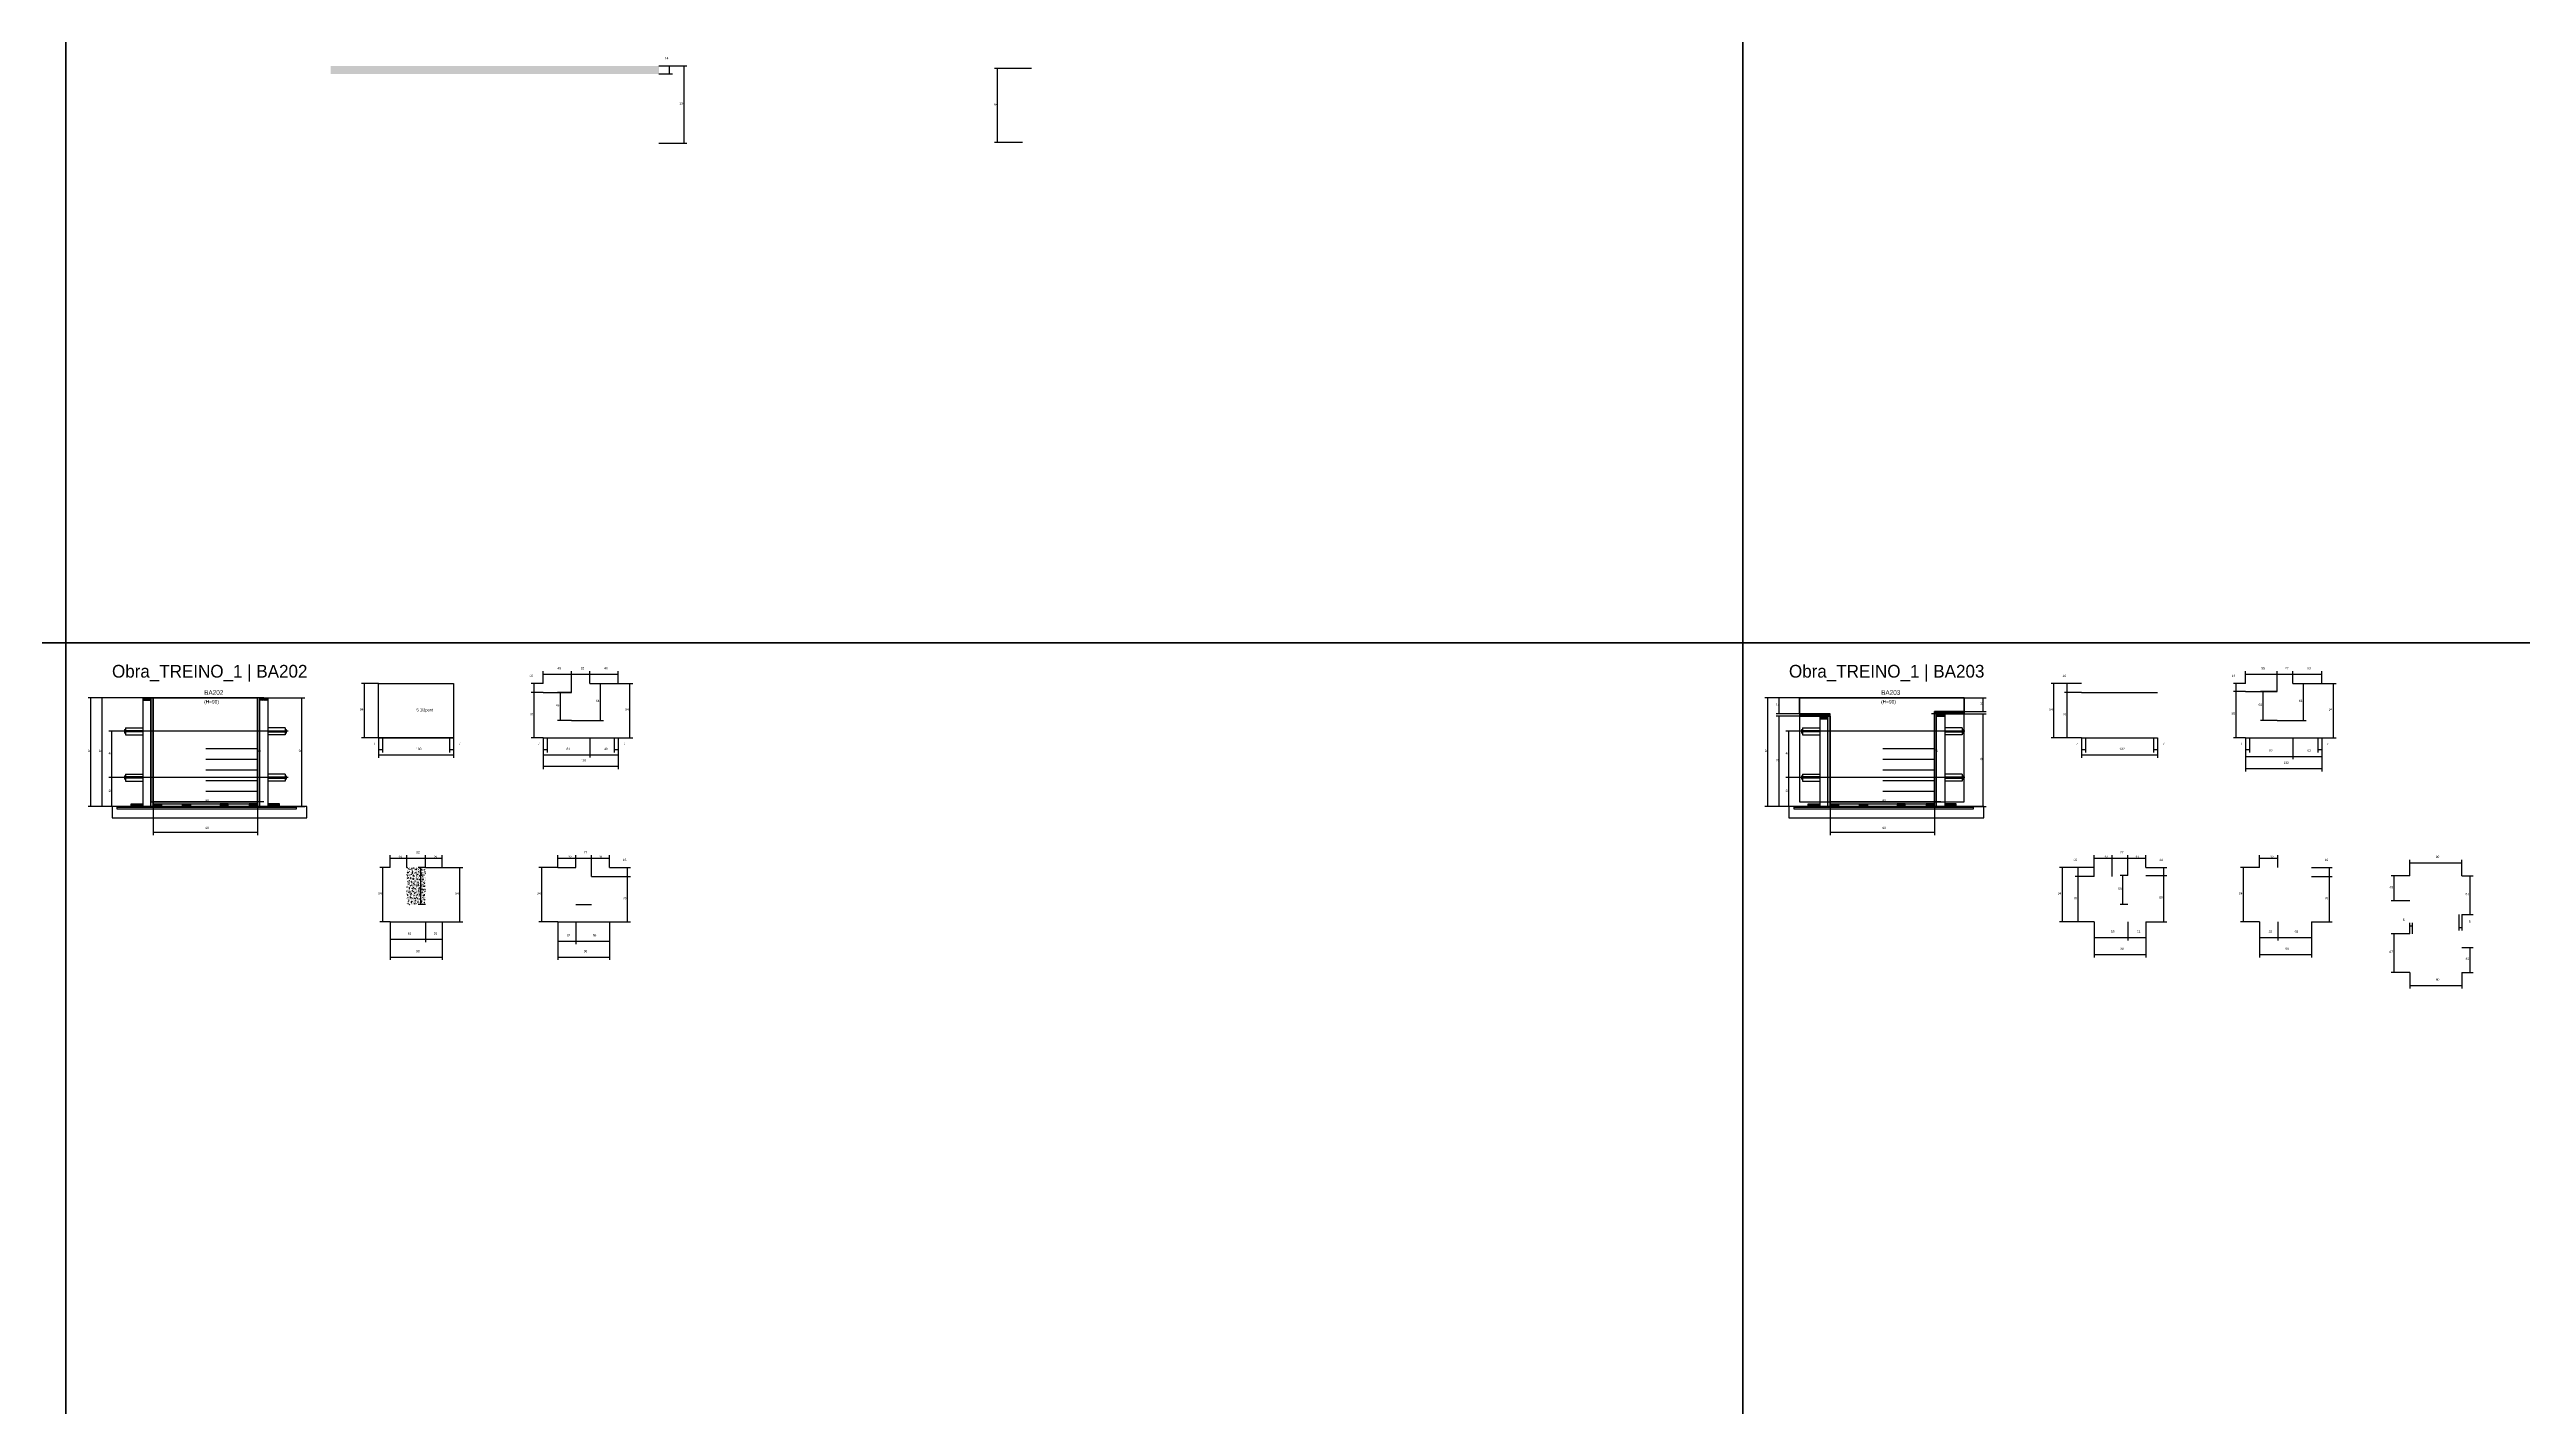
# Model space of a CAD drawing. Header units: metres. Extents: x -41 to 34840, y -36000 to 1848.
# Drawn here: x 17372 to 21649, y -10321 to -7973 of the extents above; entities that cross this region are included whole.
import ezdxf

# ---------------------------------------------------------------- set-up
doc = ezdxf.new("R2010")
doc.units = ezdxf.units.M
for name, color, linetype in [('barrote', 126, 'Continuous'), ('CELL_BORDER', 8, 'Continuous'), ('CONCRETO', 251, 'Continuous'), ('COTA', 4, 'Continuous'), ('Cota Seção (2x)', 4, 'Continuous'), ('Hachura', 253, 'Continuous'), ('LABEL_ID', 3, 'Continuous'), ('Madeira', 126, 'Continuous'), ('NOMENCLATURA', 7, 'Continuous'), ('Painéis', 200, 'Continuous'), ('SARR_2.2x7', 40, 'Continuous'), ('SCO-___-LAJ', 4, 'Continuous'), ('TENSOR', 2, 'Continuous'), ('Texto Seção', 7, 'Continuous')]:
    doc.layers.add(name, color=color, linetype=linetype)

msp = doc.modelspace()

# ---------------------------------------------------------------- hatches: boundary and pattern name
at = {"layer": 'COTA'}
h = msp.add_hatch(dxfattribs=at)
h.set_pattern_fill('AR-CONC', scale=0.03)
h.paths.add_polyline_path([(18425.8, -8001.8), (18425.8, -8015.8), (18425.8, -8015.8), (17858.3, -8015.8), (17858.3, -8015.8), (17858.3, -8001.8), (17858.3, -8001.8), (18425.8, -8001.8)])
h = msp.add_hatch(dxfattribs=at)
h.set_pattern_fill('AR-CONC', scale=0.03)
h.paths.add_polyline_path([(18021.9, -9452.3), (18021.9, -9388.3), (18021.9, -9388.3), (17989.9, -9388.3), (17989.9, -9388.3), (17989.9, -9452.3), (17989.9, -9452.3), (18021.9, -9452.3)])
at = {"layer": 'Hachura'}
h = msp.add_hatch(dxfattribs=at)
h.set_pattern_fill('ANSI31', scale=0.5)
h.paths.add_polyline_path([(17547.4, -9099.2), (17547.4, -9094.8), (17547.4, -9094.8), (17533.4, -9094.8), (17533.4, -9094.8), (17533.4, -9099.2), (17533.4, -9099.2), (17547.4, -9099.2)])
h = msp.add_hatch(color=8, dxfattribs=at)
h.dxf.hatch_style = 1
h.paths.add_polyline_path([(17547.4, -9094.8), (17551.4, -9094.8), (17551.4, -9094.8), (17551.4, -9282.8), (17551.4, -9282.8), (17547.4, -9282.8), (17547.4, -9282.8), (17547.4, -9094.8)])
h = msp.add_hatch(color=8, dxfattribs=at)
h.dxf.hatch_style = 1
h.paths.add_polyline_path([(17735.4, -9094.8), (17731.4, -9094.8), (17731.4, -9094.8), (17731.4, -9282.8), (17731.4, -9282.8), (17735.4, -9282.8), (17735.4, -9282.8), (17735.4, -9094.8)])
h = msp.add_hatch(dxfattribs=at)
h.set_pattern_fill('ANSI31', scale=0.5)
h.paths.add_polyline_path([(17735.4, -9099.2), (17735.4, -9094.8), (17735.4, -9094.8), (17749.4, -9094.8), (17749.4, -9094.8), (17749.4, -9099.2), (17749.4, -9099.2), (17735.4, -9099.2)])
h = msp.add_hatch(color=8, dxfattribs=at)
h.dxf.hatch_style = 1
h.paths.add_polyline_path([(20451.4, -9126.8), (20451.4, -9122.8), (20451.4, -9122.8), (20398.3, -9122.8), (20398.3, -9122.8), (20398.3, -9126.8), (20398.3, -9126.8), (20451.4, -9126.8)])
h = msp.add_hatch(dxfattribs=at)
h.set_pattern_fill('ANSI31', scale=0.5)
h.paths.add_polyline_path([(20447.4, -9131.2), (20447.4, -9126.8), (20447.4, -9126.8), (20433.4, -9126.8), (20433.4, -9126.8), (20433.4, -9131.2), (20433.4, -9131.2), (20447.4, -9131.2)])
h = msp.add_hatch(color=8, dxfattribs=at)
h.dxf.hatch_style = 1
h.paths.add_polyline_path([(20447.4, -9126.8), (20451.4, -9126.8), (20451.4, -9126.8), (20451.4, -9282.8), (20451.4, -9282.8), (20447.4, -9282.8), (20447.4, -9282.8), (20447.4, -9126.8)])
h = msp.add_hatch(color=8, dxfattribs=at)
h.dxf.hatch_style = 1
h.paths.add_polyline_path([(20631.4, -9122.8), (20631.4, -9118.8), (20631.4, -9118.8), (20682.8, -9118.8), (20682.8, -9118.8), (20682.8, -9122.8), (20682.8, -9122.8), (20631.4, -9122.8)])
h = msp.add_hatch(color=8, dxfattribs=at)
h.dxf.hatch_style = 1
h.paths.add_polyline_path([(20635.4, -9122.8), (20631.4, -9122.8), (20631.4, -9122.8), (20631.4, -9282.8), (20631.4, -9282.8), (20635.4, -9282.8), (20635.4, -9282.8), (20635.4, -9122.8)])
h = msp.add_hatch(dxfattribs=at)
h.set_pattern_fill('ANSI31', scale=0.5)
h.paths.add_polyline_path([(20635.4, -9127.2), (20635.4, -9122.8), (20635.4, -9122.8), (20649.4, -9122.8), (20649.4, -9122.8), (20649.4, -9127.2), (20649.4, -9127.2), (20635.4, -9127.2)])
h = msp.add_hatch(dxfattribs=at)
h.set_pattern_fill('ANSI31', scale=0.5)
h.paths.add_polyline_path([(17513.4, -9282.8), (17513.4, -9278.4), (17513.4, -9278.4), (17533.4, -9278.4), (17533.4, -9278.4), (17533.4, -9282.8), (17533.4, -9282.8), (17513.4, -9282.8)])
h = msp.add_hatch(color=8, dxfattribs=at)
h.dxf.hatch_style = 1
h.paths.add_polyline_path([(17731.4, -9278.4), (17731.4, -9274.8), (17731.4, -9274.8), (17551.4, -9274.8), (17551.4, -9274.8), (17551.4, -9278.4), (17551.4, -9278.4), (17731.4, -9278.4)])
h = msp.add_hatch(dxfattribs=at)
h.set_pattern_fill('ANSI31', scale=0.5)
h.paths.add_polyline_path([(17551.4, -9282.8), (17551.4, -9278.4), (17551.4, -9278.4), (17565.4, -9278.4), (17565.4, -9278.4), (17565.4, -9282.8), (17565.4, -9282.8), (17551.4, -9282.8)])
h = msp.add_hatch(dxfattribs=at)
h.set_pattern_fill('ANSI31', scale=0.5)
h.paths.add_polyline_path([(17601.9, -9282.8), (17601.9, -9278.4), (17601.9, -9278.4), (17615.9, -9278.4), (17615.9, -9278.4), (17615.9, -9282.8), (17615.9, -9282.8), (17601.9, -9282.8)])
h = msp.add_hatch(dxfattribs=at)
h.set_pattern_fill('ANSI31', scale=0.5)
h.paths.add_polyline_path([(17680.9, -9282.8), (17680.9, -9278.4), (17680.9, -9278.4), (17666.9, -9278.4), (17666.9, -9278.4), (17666.9, -9282.8), (17666.9, -9282.8), (17680.9, -9282.8)])
h = msp.add_hatch(dxfattribs=at)
h.set_pattern_fill('ANSI31', scale=0.5)
h.paths.add_polyline_path([(17731.4, -9282.8), (17731.4, -9278.4), (17731.4, -9278.4), (17717.4, -9278.4), (17717.4, -9278.4), (17717.4, -9282.8), (17717.4, -9282.8), (17731.4, -9282.8)])
h = msp.add_hatch(dxfattribs=at)
h.set_pattern_fill('ANSI31', scale=0.5)
h.paths.add_polyline_path([(17769.4, -9282.8), (17769.4, -9278.4), (17769.4, -9278.4), (17749.4, -9278.4), (17749.4, -9278.4), (17749.4, -9282.8), (17749.4, -9282.8), (17769.4, -9282.8)])
h = msp.add_hatch(dxfattribs=at)
h.set_pattern_fill('ANSI31', scale=0.5)
h.paths.add_polyline_path([(20413.4, -9282.8), (20413.4, -9278.4), (20413.4, -9278.4), (20433.4, -9278.4), (20433.4, -9278.4), (20433.4, -9282.8), (20433.4, -9282.8), (20413.4, -9282.8)])
h = msp.add_hatch(color=8, dxfattribs=at)
h.dxf.hatch_style = 1
h.paths.add_polyline_path([(20631.4, -9278.4), (20631.4, -9274.8), (20631.4, -9274.8), (20451.4, -9274.8), (20451.4, -9274.8), (20451.4, -9278.4), (20451.4, -9278.4), (20631.4, -9278.4)])
h = msp.add_hatch(dxfattribs=at)
h.set_pattern_fill('ANSI31', scale=0.5)
h.paths.add_polyline_path([(20451.4, -9282.8), (20451.4, -9278.4), (20451.4, -9278.4), (20465.4, -9278.4), (20465.4, -9278.4), (20465.4, -9282.8), (20465.4, -9282.8), (20451.4, -9282.8)])
h = msp.add_hatch(dxfattribs=at)
h.set_pattern_fill('ANSI31', scale=0.5)
h.paths.add_polyline_path([(20501.9, -9282.8), (20501.9, -9278.4), (20501.9, -9278.4), (20515.9, -9278.4), (20515.9, -9278.4), (20515.9, -9282.8), (20515.9, -9282.8), (20501.9, -9282.8)])
h = msp.add_hatch(dxfattribs=at)
h.set_pattern_fill('ANSI31', scale=0.5)
h.paths.add_polyline_path([(20580.9, -9282.8), (20580.9, -9278.4), (20580.9, -9278.4), (20566.9, -9278.4), (20566.9, -9278.4), (20566.9, -9282.8), (20566.9, -9282.8), (20580.9, -9282.8)])
h = msp.add_hatch(dxfattribs=at)
h.set_pattern_fill('ANSI31', scale=0.5)
h.paths.add_polyline_path([(20631.4, -9282.8), (20631.4, -9278.4), (20631.4, -9278.4), (20617.4, -9278.4), (20617.4, -9278.4), (20617.4, -9282.8), (20617.4, -9282.8), (20631.4, -9282.8)])
h = msp.add_hatch(dxfattribs=at)
h.set_pattern_fill('ANSI31', scale=0.5)
h.paths.add_polyline_path([(20669.4, -9282.8), (20669.4, -9278.4), (20669.4, -9278.4), (20649.4, -9278.4), (20649.4, -9278.4), (20649.4, -9282.8), (20649.4, -9282.8), (20669.4, -9282.8)])

# ---------------------------------------------------------------- linework, layer by layer
for p, q in [((17501.4, -9149.9), (17501.4, -9155.9)), ((17501.4, -9149.9), (17503.4, -9149.9)), ((17503.4, -9146.9), (17503.4, -9158.9)), ((17503.4, -9146.9), (17533.4, -9146.9)), ((17533.4, -9151.9), (17503.4, -9151.9)), ((17779.4, -9146.9), (17749.4, -9146.9)), ((17749.4, -9151.9), (17779.4, -9151.9)), ((17779.4, -9146.9), (17779.4, -9158.9)), ((17779.4, -9149.9), (17781.4, -9149.9)), ((17781.4, -9149.9), (17781.4, -9155.9)), ((20401.4, -9149.9), (20401.4, -9155.9)), ((20401.4, -9149.9), (20403.4, -9149.9)), ((20403.4, -9146.9), (20403.4, -9158.9)), ((20403.4, -9146.9), (20433.4, -9146.9)), ((20433.4, -9151.9), (20403.4, -9151.9)), ((20679.4, -9146.9), (20649.4, -9146.9)), ((20649.4, -9151.9), (20679.4, -9151.9)), ((20679.4, -9146.9), (20679.4, -9158.9)), ((20679.4, -9149.9), (20681.4, -9149.9)), ((20681.4, -9149.9), (20681.4, -9155.9)), ((17503.4, -9155.9), (17501.4, -9155.9)), ((17533.4, -9153.9), (17503.4, -9153.9)), ((17503.4, -9158.9), (17533.4, -9158.9)), ((17749.4, -9153.9), (17779.4, -9153.9)), ((17779.4, -9158.9), (17749.4, -9158.9)), ((17779.4, -9155.9), (17781.4, -9155.9)), ((20403.4, -9155.9), (20401.4, -9155.9)), ((20433.4, -9153.9), (20403.4, -9153.9)), ((20403.4, -9158.9), (20433.4, -9158.9)), ((20649.4, -9153.9), (20679.4, -9153.9)), ((20679.4, -9158.9), (20649.4, -9158.9)), ((20679.4, -9155.9), (20681.4, -9155.9)), ((17501.4, -9229.9), (17501.4, -9235.9)), ((17501.4, -9229.9), (17503.4, -9229.9)), ((17503.4, -9235.9), (17501.4, -9235.9)), ((17503.4, -9226.9), (17503.4, -9238.9)), ((17503.4, -9226.9), (17533.4, -9226.9)), ((17533.4, -9231.9), (17503.4, -9231.9)), ((17533.4, -9233.9), (17503.4, -9233.9)), ((17779.4, -9226.9), (17749.4, -9226.9)), ((17749.4, -9231.9), (17779.4, -9231.9)), ((17749.4, -9233.9), (17779.4, -9233.9)), ((17779.4, -9226.9), (17779.4, -9238.9)), ((17779.4, -9229.9), (17781.4, -9229.9)), ((17779.4, -9235.9), (17781.4, -9235.9)), ((17781.4, -9229.9), (17781.4, -9235.9)), ((20401.4, -9229.9), (20401.4, -9235.9)), ((20401.4, -9229.9), (20403.4, -9229.9)), ((20403.4, -9235.9), (20401.4, -9235.9)), ((20403.4, -9226.9), (20403.4, -9238.9)), ((20403.4, -9226.9), (20433.4, -9226.9)), ((20433.4, -9231.9), (20403.4, -9231.9)), ((20433.4, -9233.9), (20403.4, -9233.9)), ((20679.4, -9226.9), (20649.4, -9226.9)), ((20649.4, -9231.9), (20679.4, -9231.9)), ((20649.4, -9233.9), (20679.4, -9233.9)), ((20679.4, -9226.9), (20679.4, -9238.9)), ((20679.4, -9229.9), (20681.4, -9229.9)), ((20679.4, -9235.9), (20681.4, -9235.9)), ((20681.4, -9229.9), (20681.4, -9235.9)), ((17503.4, -9238.9), (17533.4, -9238.9)), ((17779.4, -9238.9), (17749.4, -9238.9)), ((20403.4, -9238.9), (20433.4, -9238.9)), ((20679.4, -9238.9), (20649.4, -9238.9))]:
    msp.add_line(p, q)
at = {"layer": 'barrote'}
for points in [[(17480, -9302.8), (17817.2, -9302.8), (17817.2, -9282.8), (17480, -9282.8)], [(20380, -9302.8), (20717.2, -9302.8), (20717.2, -9282.8), (20380, -9282.8)]]:
    msp.add_lwpolyline(points, close=True, dxfattribs=at)
at = {"layer": 'CELL_BORDER'}
for points in [[(14500, -9000), (17400, -9000), (17400, -7200), (14500, -7200)], [(17400, -9000), (20300, -9000), (20300, -7200), (17400, -7200)], [(20300, -9000), (23200, -9000), (23200, -7200), (20300, -7200)], [(14500, -10800), (17400, -10800), (17400, -9000), (14500, -9000)], [(17400, -10800), (20300, -10800), (20300, -9000), (17400, -9000)], [(20300, -10800), (23200, -10800), (23200, -9000), (20300, -9000)]]:
    msp.add_lwpolyline(points, close=True, dxfattribs=at)
at = {"layer": 'CONCRETO'}
for points in [[(17547.4, -9094.8), (17547.4, -9094.8), (17731.4, -9094.8), (17731.4, -9118.8), (17731.4, -9118.8), (17731.4, -9274.8), (17551.4, -9274.8), (17551.4, -9094.8)], [(17547.4, -9274.8), (17731.4, -9274.8), (17731.4, -9094.8), (17547.4, -9094.8)], [(20398.3, -9122.8), (20398.3, -9094.8), (20682.9, -9094.8), (20682.9, -9118.8), (20631.4, -9118.8), (20631.4, -9274.8), (20451.4, -9274.8), (20451.4, -9122.8)], [(20398.3, -9274.8), (20682.9, -9274.8), (20682.9, -9094.8), (20398.3, -9094.8)]]:
    msp.add_lwpolyline(points, close=True, dxfattribs=at)
at = {"layer": 'COTA'}
for p, q in [((19069.9, -8006.5), (19006.1, -8006.5)), ((19011.1, -8134.5), (19011.1, -8006.5)), ((19054.3, -8134.5), (19006.1, -8134.5)), ((18225.6, -9070), (18225.6, -9049)), ((18225.6, -9054), (18274.6, -9054)), ((18274.6, -9086), (18274.6, -9049)), ((18274.6, -9086), (18274.6, -9049)), ((18274.6, -9054), (18306.6, -9054)), ((18306.6, -9070), (18306.6, -9049)), ((18306.6, -9070), (18306.6, -9049)), ((18306.6, -9054), (18355.6, -9054)), ((18355.6, -9070), (18355.6, -9049)), ((21169.4, -9070), (21169.4, -9049)), ((21169.4, -9054), (21224.3, -9054)), ((21224.3, -9084), (21224.3, -9049)), ((21224.3, -9084), (21224.3, -9049)), ((21224.3, -9054), (21251.3, -9054)), ((21251.3, -9070), (21251.3, -9049)), ((21251.3, -9070), (21251.3, -9049)), ((21251.3, -9054), (21301.3, -9054)), ((21301.3, -9070), (21301.3, -9049)), ((17547.4, -9094.8), (17438.5, -9094.8)), ((17443.5, -9282.8), (17443.5, -9094.8)), ((17547.4, -9094.8), (17457.8, -9094.8)), ((17462.8, -9282.8), (17462.8, -9094.8)), ((17749.4, -9094.8), (17813.3, -9094.8)), ((17808.3, -9282.8), (17808.3, -9094.8)), ((17940.8, -9070), (17911.5, -9070)), ((17916.5, -9164), (17916.5, -9070)), ((18225.6, -9070), (18204.9, -9070)), ((18225.6, -9086), (18204.9, -9086)), ((18225.6, -9086), (18204.9, -9086)), ((18209.9, -9086), (18209.9, -9070)), ((18209.9, -9164), (18209.9, -9086)), ((18274.6, -9086), (18250.5, -9086)), ((18255.5, -9134), (18255.5, -9086)), ((18306.6, -9070), (18329.9, -9070)), ((18324.9, -9134), (18324.9, -9070)), ((18355.6, -9070), (18380.7, -9070)), ((18375.7, -9164), (18375.7, -9070)), ((20447.4, -9094.8), (20338.5, -9094.8)), ((20343.5, -9282.8), (20343.5, -9094.8)), ((20398.3, -9094.8), (20357.8, -9094.8)), ((20362.8, -9122.8), (20362.8, -9094.8)), ((20680.6, -9094.8), (20721.1, -9094.8)), ((20716.1, -9118.8), (20716.1, -9094.8)), ((20885.6, -9070), (20833.2, -9070)), ((20838.2, -9164), (20838.2, -9070)), ((20885.6, -9070), (20856.2, -9070)), ((20885.6, -9086), (20856.2, -9086)), ((20885.6, -9086), (20856.2, -9086)), ((20861.2, -9086), (20861.2, -9070)), ((20861.2, -9164), (20861.2, -9086)), ((21169.4, -9070), (21148.6, -9070)), ((21169.4, -9084), (21148.6, -9084)), ((21169.4, -9084), (21148.6, -9084)), ((21153.6, -9084), (21153.6, -9070)), ((21153.6, -9164), (21153.6, -9084)), ((21224.3, -9084), (21195.3, -9084)), ((21200.3, -9134), (21200.3, -9084)), ((21251.3, -9070), (21274.6, -9070)), ((21269.6, -9134), (21269.6, -9070)), ((21301.3, -9070), (21326.4, -9070)), ((21321.4, -9164), (21321.4, -9070)), ((18274.6, -9134), (18250.5, -9134)), ((18306.6, -9134), (18329.9, -9134)), ((20398.3, -9122.8), (20357.8, -9122.8)), ((20433.4, -9126.8), (20357.8, -9126.8)), ((20362.8, -9282.8), (20362.8, -9126.8)), ((20649.4, -9122.8), (20721.1, -9122.8)), ((20682.9, -9118.8), (20721.1, -9118.8)), ((20716.1, -9282.8), (20716.1, -9122.8)), ((21224.3, -9134), (21195.3, -9134)), ((21251.3, -9134), (21274.6, -9134)), ((17498.1, -9152.9), (17474.6, -9152.9)), ((17479.6, -9232.9), (17479.6, -9152.9)), ((17940.8, -9164), (17911.5, -9164)), ((17940.8, -9164), (17940.8, -9198.6)), ((17940.8, -9164), (17940.8, -9189.5)), ((17940.8, -9184.5), (17947.8, -9184.5)), ((17940.8, -9193.6), (18070.8, -9193.6)), ((17947.8, -9164), (17947.8, -9189.5)), ((18063.8, -9164), (18063.8, -9189.5)), ((18063.8, -9184.5), (18070.8, -9184.5)), ((18070.8, -9164), (18070.8, -9198.6)), ((18070.8, -9164), (18070.8, -9189.5)), ((18225.6, -9164), (18204.9, -9164)), ((18225.6, -9164), (18225.6, -9218.3)), ((18225.6, -9164), (18225.6, -9189.5)), ((18225.6, -9184.5), (18232.6, -9184.5)), ((18232.6, -9164), (18232.6, -9189.5)), ((18348.6, -9164), (18348.6, -9189.5)), ((18348.6, -9184.5), (18355.6, -9184.5)), ((18355.6, -9164), (18355.6, -9218.3)), ((18355.6, -9164), (18355.6, -9189.5)), ((18355.6, -9164), (18380.7, -9164)), ((20398.1, -9152.9), (20374.6, -9152.9)), ((20379.6, -9232.9), (20379.6, -9152.9)), ((20885.6, -9164), (20833.2, -9164)), ((20885.6, -9164), (20856.2, -9164)), ((20885.6, -9164), (20885.6, -9198.6)), ((20885.6, -9164), (20885.6, -9189.5)), ((20885.6, -9184.5), (20892.6, -9184.5)), ((20885.6, -9193.6), (21017.5, -9193.6)), ((20892.6, -9164), (20892.6, -9189.5)), ((21010.5, -9164), (21010.5, -9189.5)), ((21010.5, -9184.5), (21017.5, -9184.5)), ((21017.5, -9164), (21017.5, -9198.6)), ((21017.5, -9164), (21017.5, -9189.5)), ((21169.4, -9164), (21148.6, -9164)), ((21169.4, -9164), (21169.4, -9222.5)), ((21169.4, -9164), (21169.4, -9189.5)), ((21169.4, -9184.5), (21176.4, -9184.5)), ((21176.4, -9164), (21176.4, -9189.5)), ((21294.3, -9164), (21294.3, -9189.5)), ((21294.3, -9184.5), (21301.3, -9184.5)), ((21301.3, -9164), (21301.3, -9222.5)), ((21301.3, -9164), (21301.3, -9189.5)), ((21301.3, -9164), (21326.4, -9164)), ((17498.1, -9232.9), (17474.6, -9232.9)), ((17498.1, -9232.9), (17474.6, -9232.9)), ((17479.6, -9282.8), (17479.6, -9232.9)), ((18225.6, -9213.3), (18355.6, -9213.3)), ((20398.1, -9232.9), (20374.6, -9232.9)), ((20398.1, -9232.9), (20374.6, -9232.9)), ((20379.6, -9282.8), (20379.6, -9232.9)), ((21169.4, -9217.5), (21301.3, -9217.5)), ((17517.8, -9282.8), (17438.5, -9282.8)), ((17517.8, -9282.8), (17457.8, -9282.8)), ((17498.1, -9282.8), (17474.6, -9282.8)), ((17551.4, -9282.8), (17551.4, -9332.6)), ((17731.4, -9282.8), (17731.4, -9332.6)), ((17765, -9282.8), (17813.3, -9282.8)), ((20417.8, -9282.8), (20338.5, -9282.8)), ((20417.8, -9282.8), (20357.8, -9282.8)), ((20398.1, -9282.8), (20374.6, -9282.8)), ((20451.4, -9282.8), (20451.4, -9332.6)), ((20631.4, -9282.8), (20631.4, -9332.6)), ((20665, -9282.8), (20721.1, -9282.8)), ((17551.4, -9327.6), (17731.4, -9327.6)), ((20451.4, -9327.6), (20631.4, -9327.6)), ((17960.9, -9388.3), (17943.3, -9388.3)), ((17948.3, -9482.3), (17948.3, -9388.3)), ((17960.9, -9388.3), (17960.9, -9367.3)), ((17960.9, -9372.3), (17989.9, -9372.3)), ((17989.9, -9388.3), (17989.9, -9367.3)), ((17989.9, -9388.3), (17989.9, -9367.3)), ((17989.9, -9372.3), (18021.9, -9372.3)), ((18021.9, -9388.3), (18009.3, -9388.3)), ((18014.3, -9452.3), (18014.3, -9388.3)), ((18021.9, -9388.3), (18021.9, -9367.3)), ((18021.9, -9388.3), (18021.9, -9367.3)), ((18021.9, -9372.3), (18050.9, -9372.3)), ((18050.9, -9388.3), (18050.9, -9367.3)), ((18050.9, -9388.3), (18086.7, -9388.3)), ((18081.7, -9482.3), (18081.7, -9388.3)), ((18250.7, -9388.3), (18218.1, -9388.3)), ((18223.1, -9482.3), (18223.1, -9388.3)), ((18250.7, -9388.3), (18250.7, -9367.3)), ((18250.7, -9372.3), (18282.2, -9372.3)), ((18282.2, -9388.3), (18282.2, -9367.3)), ((18282.2, -9388.3), (18282.2, -9367.3)), ((18282.2, -9372.3), (18309.2, -9372.3)), ((18309.2, -9404.3), (18309.2, -9367.3)), ((18309.2, -9404.3), (18309.2, -9367.3)), ((18309.2, -9372.3), (18340.6, -9372.3)), ((18340.6, -9388.3), (18340.6, -9367.3)), ((18340.6, -9388.3), (18376.5, -9388.3)), ((18340.6, -9404.3), (18376.5, -9404.3)), ((18340.6, -9404.3), (18376.5, -9404.3)), ((18371.5, -9404.3), (18371.5, -9388.3)), ((18371.5, -9482.3), (18371.5, -9404.3)), ((20907.5, -9388.3), (20847.8, -9388.3)), ((20852.8, -9482.3), (20852.8, -9388.3)), ((20907.5, -9388.3), (20874.9, -9388.3)), ((20907.5, -9404.3), (20874.9, -9404.3)), ((20907.5, -9404.3), (20874.9, -9404.3)), ((20879.9, -9404.3), (20879.9, -9388.3)), ((20879.9, -9482.3), (20879.9, -9404.3)), ((20907.5, -9404.3), (20907.5, -9367.3)), ((20907.5, -9372.3), (20939, -9372.3)), ((20939, -9404.3), (20939, -9367.3)), ((20939, -9404.3), (20939, -9367.3)), ((20939, -9372.3), (20966, -9372.3)), ((20966, -9402.3), (20952.5, -9402.3)), ((20957.5, -9452.3), (20957.5, -9402.3)), ((20966, -9402.3), (20966, -9367.3)), ((20966, -9402.3), (20966, -9367.3)), ((20966, -9372.3), (20997.4, -9372.3)), ((20997.4, -9388.3), (20997.4, -9367.3)), ((20997.4, -9388.3), (21033.3, -9388.3)), ((20997.4, -9402.3), (21033.3, -9402.3)), ((20997.4, -9402.3), (21033.3, -9402.3)), ((21028.3, -9402.3), (21028.3, -9388.3)), ((21028.3, -9482.3), (21028.3, -9402.3)), ((21193.7, -9388.3), (21161.1, -9388.3)), ((21166.1, -9482.3), (21166.1, -9388.3)), ((21193.7, -9388.3), (21193.7, -9367.3)), ((21193.7, -9372.3), (21225.2, -9372.3)), ((21225.2, -9388.3), (21225.2, -9367.3)), ((21283.7, -9388.3), (21319.5, -9388.3)), ((21283.7, -9404.3), (21319.5, -9404.3)), ((21283.7, -9404.3), (21319.5, -9404.3)), ((21314.5, -9404.3), (21314.5, -9388.3)), ((21314.5, -9482.3), (21314.5, -9404.3)), ((21453.5, -9402.9), (21421.5, -9402.9)), ((21426.5, -9445.9), (21426.5, -9402.9)), ((21453.5, -9402.9), (21453.5, -9375.3)), ((21453.5, -9380.3), (21543.5, -9380.3)), ((21543.5, -9402.9), (21543.5, -9375.3)), ((21543.5, -9402.9), (21563.1, -9402.9)), ((21558.1, -9469.9), (21558.1, -9402.9)), ((21453.5, -9445.9), (21421.5, -9445.9)), ((17960.9, -9482.3), (17943.3, -9482.3)), ((17960.9, -9482.3), (17960.9, -9548.4)), ((18021.9, -9452.3), (18009.3, -9452.3)), ((18050.9, -9482.3), (18050.9, -9548.4)), ((18050.9, -9482.3), (18086.7, -9482.3)), ((18250.7, -9482.3), (18218.1, -9482.3)), ((18250.7, -9482.3), (18250.7, -9548.4)), ((18340.6, -9482.3), (18340.6, -9548.4)), ((18340.6, -9482.3), (18376.5, -9482.3)), ((20907.5, -9482.3), (20847.8, -9482.3)), ((20907.5, -9482.3), (20874.9, -9482.3)), ((20907.5, -9482.3), (20907.5, -9544.1)), ((20966, -9452.3), (20952.5, -9452.3)), ((20997.4, -9482.3), (20997.4, -9544.1)), ((20997.4, -9482.3), (21033.3, -9482.3)), ((21193.7, -9482.3), (21161.1, -9482.3)), ((21193.7, -9482.3), (21193.7, -9544.1)), ((21283.7, -9482.3), (21283.7, -9544.1)), ((21283.7, -9482.3), (21319.5, -9482.3)), ((21453.5, -9503), (21453.5, -9484.2)), ((21453.5, -9489.2), (21458.5, -9489.2)), ((21458.5, -9503), (21458.5, -9484.2)), ((21538.5, -9469.9), (21538.5, -9497.2)), ((21538.5, -9492.2), (21543.5, -9492.2)), ((21543.5, -9469.9), (21563.1, -9469.9)), ((21543.5, -9469.9), (21543.5, -9497.2)), ((21453.5, -9503), (21421.5, -9503)), ((21426.5, -9570), (21426.5, -9503)), ((21543.5, -9527), (21563.1, -9527)), ((21558.1, -9570), (21558.1, -9527)), ((17960.9, -9543.4), (18050.9, -9543.4)), ((18250.7, -9543.4), (18340.6, -9543.4)), ((20907.5, -9539.1), (20997.4, -9539.1)), ((21193.7, -9539.1), (21283.7, -9539.1)), ((21453.5, -9570), (21421.5, -9570)), ((21453.5, -9570), (21453.5, -9597.7)), ((21543.5, -9570), (21563.1, -9570)), ((21543.5, -9570), (21543.5, -9597.7)), ((21453.5, -9592.7), (21543.5, -9592.7))]:
    msp.add_line(p, q, dxfattribs=at)
at = {"layer": 'Cota Seção (2x)'}
for p, q in [((18425.8, -8001.8), (18449.1, -8001.8)), ((18425.8, -8001.8), (18474.3, -8001.8)), ((18425.8, -8015.8), (18449.1, -8015.8)), ((18444.1, -8015.8), (18444.1, -8001.8)), ((18469.3, -8135.8), (18469.3, -8001.8)), ((18425.8, -8135.8), (18474.3, -8135.8)), ((17742.4, -9094.8), (17726.4, -9094.8)), ((17731.4, -9274.8), (17731.4, -9094.8)), ((20642.4, -9122.8), (20626.4, -9122.8)), ((20631.4, -9274.8), (20631.4, -9122.8)), ((18225.6, -9164), (18225.6, -9198.5)), ((18225.6, -9193.5), (18306.6, -9193.5)), ((18306.6, -9164), (18306.6, -9198.5)), ((18306.6, -9164), (18306.6, -9198.5)), ((18306.6, -9193.5), (18355.6, -9193.5)), ((18355.6, -9164), (18355.6, -9198.5)), ((21169.4, -9164), (21169.4, -9201.3)), ((21251.3, -9164), (21251.3, -9201.3)), ((21251.3, -9164), (21251.3, -9201.3)), ((21301.3, -9164), (21301.3, -9201.3)), ((21169.4, -9196.3), (21251.3, -9196.3)), ((21251.3, -9196.3), (21301.3, -9196.3)), ((17551.4, -9282.8), (17551.4, -9269.8)), ((17551.4, -9274.8), (17731.4, -9274.8)), ((17742.4, -9274.8), (17726.4, -9274.8)), ((17731.4, -9282.8), (17731.4, -9269.8)), ((20451.4, -9282.8), (20451.4, -9269.8)), ((20451.4, -9274.8), (20631.4, -9274.8)), ((20642.4, -9274.8), (20626.4, -9274.8)), ((20631.4, -9282.8), (20631.4, -9269.8)), ((17960.9, -9482.3), (17960.9, -9517.7)), ((18021.9, -9482.3), (18021.9, -9517.7)), ((18021.9, -9482.3), (18021.9, -9517.7)), ((18050.9, -9482.3), (18050.9, -9517.7)), ((18250.7, -9482.3), (18250.7, -9520.9)), ((18282.2, -9482.3), (18282.2, -9520.9)), ((18282.2, -9482.3), (18282.2, -9520.9)), ((18340.6, -9482.3), (18340.6, -9520.9)), ((20907.5, -9482.3), (20907.5, -9514.5)), ((20966, -9482.3), (20966, -9514.5)), ((20966, -9482.3), (20966, -9514.5)), ((20997.4, -9482.3), (20997.4, -9514.5)), ((21193.7, -9482.3), (21193.7, -9514.5)), ((21225.2, -9482.3), (21225.2, -9514.5)), ((21225.2, -9482.3), (21225.2, -9514.5)), ((21283.7, -9482.3), (21283.7, -9514.5)), ((17960.9, -9512.7), (18021.9, -9512.7)), ((18021.9, -9512.7), (18050.9, -9512.7)), ((18250.7, -9515.9), (18282.2, -9515.9)), ((18282.2, -9515.9), (18340.6, -9515.9)), ((20907.5, -9509.5), (20966, -9509.5)), ((20966, -9509.5), (20997.4, -9509.5)), ((21193.7, -9509.5), (21225.2, -9509.5)), ((21225.2, -9509.5), (21283.7, -9509.5))]:
    msp.add_line(p, q, dxfattribs=at)
at = {"layer": 'Madeira'}
for points in [[(17547.4, -9099.2), (17547.4, -9094.8), (17533.4, -9094.8), (17533.4, -9099.2)], [(17547.4, -9094.8), (17533.4, -9094.8), (17533.4, -9282.8), (17547.4, -9282.8)], [(17735.4, -9099.2), (17735.4, -9094.8), (17749.4, -9094.8), (17749.4, -9099.2)], [(17735.4, -9094.8), (17749.4, -9094.8), (17749.4, -9282.8), (17735.4, -9282.8)], [(20447.4, -9131.2), (20447.4, -9126.8), (20433.4, -9126.8), (20433.4, -9131.2)], [(20447.4, -9126.8), (20433.4, -9126.8), (20433.4, -9282.8), (20447.4, -9282.8)], [(20635.4, -9127.2), (20635.4, -9122.8), (20649.4, -9122.8), (20649.4, -9127.2)], [(20635.4, -9122.8), (20649.4, -9122.8), (20649.4, -9282.8), (20635.4, -9282.8)], [(17513.4, -9282.8), (17513.4, -9278.4), (17533.4, -9278.4), (17533.4, -9282.8)], [(17551.4, -9282.8), (17551.4, -9278.4), (17565.4, -9278.4), (17565.4, -9282.8)], [(17601.9, -9282.8), (17601.9, -9278.4), (17615.9, -9278.4), (17615.9, -9282.8)], [(17680.9, -9282.8), (17680.9, -9278.4), (17666.9, -9278.4), (17666.9, -9282.8)], [(17731.4, -9282.8), (17731.4, -9278.4), (17717.4, -9278.4), (17717.4, -9282.8)], [(17769.4, -9282.8), (17769.4, -9278.4), (17749.4, -9278.4), (17749.4, -9282.8)], [(20413.4, -9282.8), (20413.4, -9278.4), (20433.4, -9278.4), (20433.4, -9282.8)], [(20451.4, -9282.8), (20451.4, -9278.4), (20465.4, -9278.4), (20465.4, -9282.8)], [(20501.9, -9282.8), (20501.9, -9278.4), (20515.9, -9278.4), (20515.9, -9282.8)], [(20580.9, -9282.8), (20580.9, -9278.4), (20566.9, -9278.4), (20566.9, -9282.8)], [(20631.4, -9282.8), (20631.4, -9278.4), (20617.4, -9278.4), (20617.4, -9282.8)], [(20669.4, -9282.8), (20669.4, -9278.4), (20649.4, -9278.4), (20649.4, -9282.8)], [(17480, -9302.8), (17817.2, -9302.8), (17817.2, -9282.8), (17480, -9282.8)], [(20380, -9302.8), (20717.2, -9302.8), (20717.2, -9282.8), (20380, -9282.8)]]:
    msp.add_lwpolyline(points, close=True, dxfattribs=at)
at = {"layer": 'Painéis'}
for p, q in [((17551.4, -9282.8), (17551.4, -9094.8)), ((17731.4, -9282.8), (17731.4, -9094.8)), ((17940.8, -9070), (18070.8, -9070)), ((18225.6, -9086), (18274.6, -9086)), ((18306.6, -9070), (18355.6, -9070)), ((20885.6, -9086), (21017.5, -9086)), ((21169.4, -9084), (21224.3, -9084)), ((21251.3, -9070), (21301.3, -9070)), ((18274.6, -9134), (18306.6, -9134)), ((20398.3, -9122.8), (20451.4, -9122.8)), ((20451.4, -9126.8), (20451.4, -9122.8)), ((20451.4, -9282.8), (20451.4, -9126.8)), ((20631.4, -9118.8), (20682.8, -9118.8)), ((20631.4, -9122.8), (20631.4, -9118.8)), ((20631.4, -9282.8), (20631.4, -9122.8)), ((21224.3, -9134), (21251.3, -9134)), ((17940.8, -9164), (18070.8, -9164)), ((18225.6, -9164), (18355.6, -9164)), ((20885.6, -9164), (21017.5, -9164)), ((21169.4, -9164), (21301.3, -9164)), ((17551.4, -9274.8), (17731.4, -9274.8)), ((17551.4, -9278.4), (17551.4, -9274.8)), ((17731.4, -9278.4), (17731.4, -9274.8)), ((20451.4, -9274.8), (20631.4, -9274.8)), ((20451.4, -9278.4), (20451.4, -9274.8)), ((20631.4, -9278.4), (20631.4, -9274.8)), ((18021.9, -9388.3), (18050.9, -9388.3)), ((18250.7, -9388.3), (18282.2, -9388.3)), ((18309.2, -9404.3), (18340.6, -9404.3)), ((17960.9, -9482.3), (18050.9, -9482.3)), ((18250.7, -9482.3), (18340.6, -9482.3)), ((18282.2, -9452.3), (18309.2, -9452.3))]:
    msp.add_line(p, q, dxfattribs=at)
for points in [[(17547.4, -9094.8), (17551.4, -9094.8), (17551.4, -9282.8), (17547.4, -9282.8)], [(17551.4, -9094.8), (17551.4, -9094.8), (17547.4, -9094.8), (17547.4, -9094.8)], [(17735.4, -9094.8), (17731.4, -9094.8), (17731.4, -9282.8), (17735.4, -9282.8)], [(17940.8, -9070), (18070.8, -9070), (18070.8, -9164), (17940.8, -9164)], [(20451.4, -9126.8), (20451.4, -9122.8), (20398.3, -9122.8), (20398.3, -9126.8)], [(20447.4, -9126.8), (20451.4, -9126.8), (20451.4, -9282.8), (20447.4, -9282.8)], [(20451.4, -9126.8), (20451.4, -9126.8), (20447.4, -9126.8), (20447.4, -9126.8)], [(20631.4, -9122.8), (20631.4, -9118.8), (20682.8, -9118.8), (20682.8, -9122.8)], [(20635.4, -9122.8), (20631.4, -9122.8), (20631.4, -9282.8), (20635.4, -9282.8)], [(17731.4, -9278.4), (17731.4, -9274.8), (17551.4, -9274.8), (17551.4, -9278.4)], [(20631.4, -9278.4), (20631.4, -9274.8), (20451.4, -9274.8), (20451.4, -9278.4)]]:
    msp.add_lwpolyline(points, close=True, dxfattribs=at)
at = {"layer": 'SARR_2.2x7'}
for p, q in [((17642.4, -9182.5), (17730.4, -9182.5)), ((20542.4, -9182.5), (20630.4, -9182.5)), ((17642.4, -9200.9), (17730.4, -9200.9)), ((17642.4, -9219.4), (17730.4, -9219.4)), ((20542.4, -9200.9), (20630.4, -9200.9)), ((20542.4, -9219.4), (20630.4, -9219.4)), ((17642.4, -9237.9), (17730.4, -9237.9)), ((17642.4, -9256.3), (17730.4, -9256.3)), ((20542.4, -9237.9), (20630.4, -9237.9)), ((20542.4, -9256.3), (20630.4, -9256.3))]:
    msp.add_line(p, q, dxfattribs=at)
at = {"layer": 'SCO-___-LAJ'}
for points in [[(17489, -9284.2), (17798.3, -9284.2), (17798.3, -9287.4), (17489, -9287.4)], [(20389, -9284.2), (20698.3, -9284.2), (20698.3, -9287.4), (20389, -9287.4)]]:
    msp.add_lwpolyline(points, close=True, dxfattribs=at)
at = {"layer": 'TENSOR'}
for p, q in [((17784.4, -9152.9), (17498.1, -9152.9)), ((20684.4, -9152.9), (20398.1, -9152.9)), ((17784.4, -9232.9), (17498.1, -9232.9)), ((20684.4, -9232.9), (20398.1, -9232.9))]:
    msp.add_line(p, q, dxfattribs=at)

# ---------------------------------------------------------------- texts
at = {"layer": 'COTA'}
for s, p in [('64', (19005.6, -8070.5)), ('16', (18201.8, -9059)), ('49', (18250.1, -9045.9)), ('32', (18290.6, -9045.7)), ('49', (18331.1, -9045.9)), ('16', (20853.1, -9059)), ('14', (21145.6, -9058.9)), ('55', (21196.9, -9045.8)), ('27', (21237.8, -9045.9)), ('50', (21276.3, -9045.8)), ('48', (18247.4, -9110)), ('64', (18316.8, -9102)), ('14', (20357.3, -9108.8)), ('12', (20710.6, -9106.8)), ('50', (21192.1, -9109)), ('64', (21261.5, -9102)), ('94', (17908.4, -9117)), ('78', (18201.8, -9125)), ('94', (18367.6, -9117)), ('94', (20830.1, -9117)), ('78', (20853.1, -9125)), ('80', (21145.5, -9124)), ('94', (21313.3, -9117)), ('94', (17438, -9188.8)), ('94', (17457.3, -9188.8)), ('40', (17474.1, -9192.9)), ('94', (17802.8, -9188.8)), ('7', (17931.9, -9176.4)), ('130', (18005.8, -9185.4)), ('7', (18079.6, -9176.4)), ('7', (18216.8, -9176.4)), ('7', (18364.4, -9176.4)), ('94', (20338, -9188.8)), ('40', (20374.1, -9192.9)), ('7', (20876.7, -9176.4)), ('132', (20951.5, -9185.4)), ('7', (21026.4, -9176.4)), ('7', (21160.5, -9176.4)), ('7', (21310.2, -9176.4)), ('130', (18290.6, -9205.1)), ('78', (20357.3, -9204.8)), ('80', (20710.6, -9202.8)), ('132', (21235.4, -9209.3)), ('25', (17474.1, -9257.8)), ('25', (20374.1, -9257.8)), ('90', (17641.4, -9322.1)), ('90', (20541.4, -9322.1)), ('32', (18005.9, -9364.1)), ('27', (18295.7, -9364.2)), ('27', (20952.5, -9364.2)), ('29', (17975.4, -9372.3)), ('29', (18036.4, -9372.3)), ('32', (18268.9, -9372.3)), ('31', (18322.4, -9372.3)), ('16', (18363.4, -9377.3)), ('16', (20871.8, -9377.3)), ('32', (20925.7, -9372.3)), ('31', (20979.2, -9372.3)), ('14', (21020.2, -9377.3)), ('32', (21212, -9372.3)), ('16', (21306.4, -9377.3)), ('90', (21498.5, -9372.1)), ('94', (17940.2, -9435.3)), ('64', (18006.2, -9420.3)), ('94', (18073.6, -9435.3)), ('94', (18215, -9435.3)), ('78', (18363.4, -9443.3)), ('94', (20844.7, -9435.3)), ('78', (20871.8, -9443.3)), ('50', (20949.4, -9427.3)), ('80', (21020.2, -9442.3)), ('94', (21158, -9435.3)), ('78', (21306.4, -9443.3)), ('43', (21418.3, -9424.4)), ('67', (21550, -9436.4)), ('5', (21441.5, -9481.1)), ('5', (21555.6, -9484)), ('90', (18005.9, -9535.3)), ('90', (18295.7, -9535.3)), ('90', (20952.5, -9531)), ('90', (21238.7, -9531)), ('67', (21418.4, -9536.5)), ('43', (21549.9, -9548.5)), ('90', (21498.5, -9584.5))]:
    msp.add_text(s, height=4, dxfattribs=at).set_placement(p)
at = {"layer": 'Cota Seção (2x)'}
for s, p in [('14', (18436, -7990.8)), ('134', (18461.1, -8068.8)), ('90', (17731.4, -9188.8)), ('81', (18266.1, -9185.4)), ('49', (18331.1, -9185.4)), ('76', (20631.4, -9188.8)), ('82', (21210.4, -9188.3)), ('50', (21276.3, -9188.2)), ('90', (17641.4, -9274.8)), ('90', (20541.4, -9274.8)), ('61', (17991.4, -9504.6)), ('29', (18036.4, -9504.7)), ('32', (18266.4, -9507.7)), ('58', (18311.4, -9507.8)), ('58', (20936.7, -9501.3)), ('31', (20981.7, -9501.3)), ('32', (21209.5, -9501.3)), ('58', (21254.4, -9501.3))]:
    msp.add_text(s, height=4, dxfattribs=at).set_placement(p)
at = {"layer": 'LABEL_ID'}
for s, p in [('Obra_TREINO_1 | BA202', (17480, -9060)), ('Obra_TREINO_1 | BA203', (20380, -9060))]:
    msp.add_text(s, height=22, dxfattribs=at).set_placement(p)
at = {"layer": 'NOMENCLATURA'}
msp.add_text('5 1/2pont', height=5, dxfattribs=at).set_placement((18006.6, -9118.4))
at = {"layer": 'Texto Seção'}
for s, height, p in [('(H=90)', 6, (17639.4, -9104.8)), ('BA202', 8, (17639.4, -9089.8)), ('(H=90)', 6, (20539.4, -9104.8)), ('BA203', 8, (20539.4, -9089.8))]:
    msp.add_text(s, height=height, dxfattribs=at).set_placement(p)

doc.saveas('drawing.dxf')
